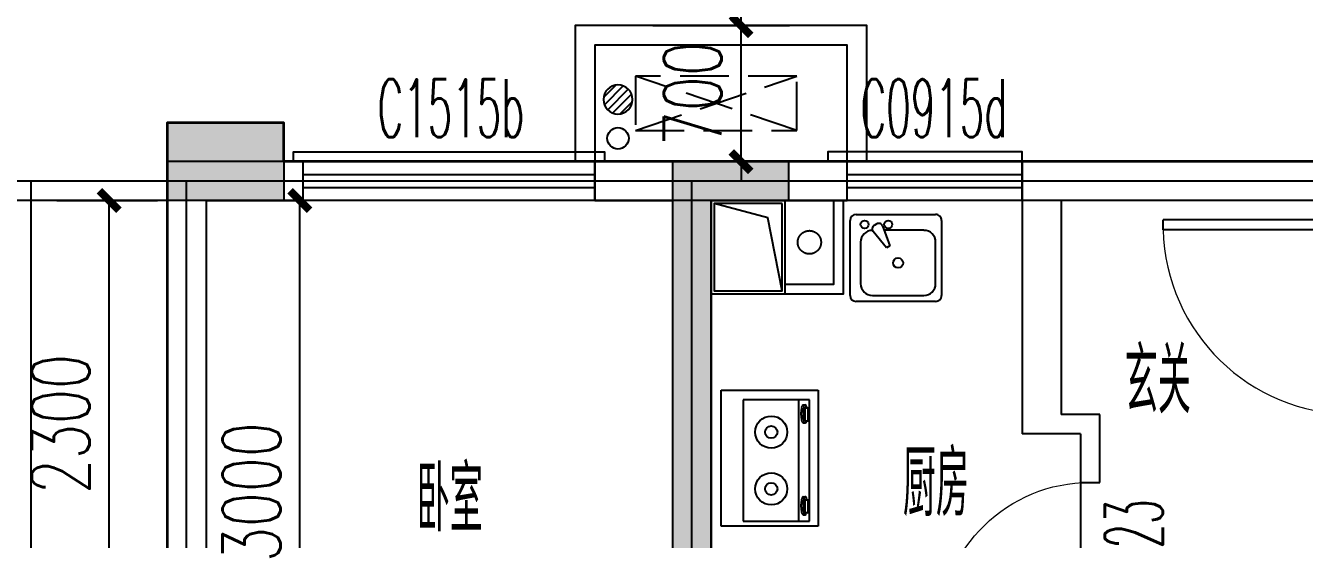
# Model space of a CAD drawing. Extents: x -59851 to 653804, y -249523 to 437614.
# Drawn here: x -16943 to -10361, y -102838 to -100194 of the extents above; entities that cross this region are included whole.
import ezdxf

# ---------------------------------------------------------------- set-up
doc = ezdxf.new("R2010")
doc.units = 0
doc.header["$LTSCALE"] = 1000
doc.header["$MEASUREMENT"] = 0
for name, pattern in [('CONTINOUS', [0]), ('DASH', [0.35, 0.25, -0.1]), ('PS', [3200, 1500, -200, 1500])]:
    doc.linetypes.add(name, pattern=pattern)
doc.layers.add('33计全面积外廓线', color=21, linetype='Continuous', lineweight=35)
for name, color, linetype in [('_S-空调立管', 7, 'Continuous'), ('A-Lvtry（卫生间）', 5, 'Continuous'), ('A-Lvtry（厨房）', 5, 'CONTINOUS'), ('A-烟气道', 105, 'Continuous'), ('A-空调室外机', 5, 'DASH'), ('A-第三道尺寸线', 105, 'Continuous'), ('A-线脚看线', 9, 'Continuous'), ('DOTE', 16, 'Continuous'), ('NL', 5, 'Continuous'), ('PS', 6, 'PS'), ('PUB_HATCH', 8, 'Continuous'), ('PUB_TEXT', 7, 'Continuous'), ('WALL', 2, 'Continuous'), ('WINDOW', 4, 'Continuous'), ('WINDOW_TEXT', 7, 'Continuous'), ('剪力墙', 6, 'Continuous'), ('栏杆', 142, 'Continuous')]:
    doc.layers.add(name, color=color, linetype=linetype)
doc.layers.add('A-area(算全面积)', color=21, linetype='Continuous', plot=False)
doc.layers.add('A-area(算半面积)', color=23, linetype='Continuous', plot=False)
doc.styles.add('_TCH_DIM_T3', font='SIMPLEX.shx', dxfattribs={"width": 0.705882, "bigfont": 'GBCBIG.shx'})
doc.styles.add('_TCH_WINDOW', font='SIMPLEX.shx', dxfattribs={"width": 0.7, "height": 3.5, "bigfont": 'GBCBIG.shx'})
doc.styles.get("Standard").update_dxf_attribs({"font": 'gbenor.shx', "width": 0.7, "bigfont": 'gbcbig.shx'})
doc.dimstyles.new('_TCH_ARCH&&100', dxfattribs={"dimtxt": 297.5, "dimasz": 100, "dimexe": 250, "dimexo": 300, "dimgap": 100, "dimtad": 1, "dimdec": 0, "dimzin": 0, "dimdsep": 46, "dimtxsty": '_TCH_DIM_T3', "dimblk": 'ARCHTICK', "dimcen": 0.09, "dimclrt": 7, "dimazin": 2, "dimtfac": 1, "dimtdec": 0, "dimtix": 1, "dimtmove": 2, "dimatfit": 3, "dimfxl": 0, "dimtolj": 1, "dimtzin": 0, "dimarcsym": 0})

# ---------------------------------------------------------------- blocks, each defined once
blk = doc.blocks.new('18fjlq0329')
at = {"layer": 'PUB_HATCH'}
for points in [[(-16213.7, -20344.5), (-15613.7, -20344.5), (-15613.7, -20744.5), (-16213.7, -20744.5)], [(-13013.7, -23644.5), (-13413.7, -23644.5), (-13413.7, -20744.5), (-13013.7, -20744.5), (-13013.7, -20544.5), (-13613.7, -20544.5), (-13613.7, -23844.5), (-13413.7, -23844.5), (-13013.7, -23844.5)]]:
    blk.add_hatch(color=256, dxfattribs=at).paths.add_polyline_path(points)
at = {"layer": '剪力墙'}
for points in [[(-16213.7, -20344.5), (-15613.7, -20344.5), (-15613.7, -20744.5), (-16213.7, -20744.5)], [(-13013.7, -23644.5), (-13413.7, -23644.5), (-13413.7, -20744.5), (-13013.7, -20744.5), (-13013.7, -20544.5), (-13613.7, -20544.5), (-13613.7, -23844.5), (-13413.7, -23844.5), (-13013.7, -23844.5)]]:
    blk.add_lwpolyline(points, close=True, dxfattribs=at)
blk.add_lwpolyline([(-16013.7, -20744.5), (-16013.7, -20744.5)], dxfattribs=at)
blk = doc.blocks.new('zhouxianssceng0329')
at = {"layer": 'DOTE'}
for p, q in [((-3313.7, 143398.2), (-44988.6, 143398.2)), ((-16913.7, 132089.9), (-16913.7, 143398.2)), ((-16113.7, 132089.9), (-16113.7, 143398.2)), ((-13513.7, 132089.9), (-13513.7, 143398.2)), ((5501.3, 143298.2), (-44988.6, 143298.2))]:
    blk.add_line(p, q, dxfattribs=at)
blk = doc.blocks.new('zhenzheng1417hxt0329')
at = {"layer": 'A-area(算全面积)'}
blk.add_lwpolyline([(-17613.7, 20870.7), (-17613.7, 13970.7), (-16213.7, 13970.7), (-16213.5, 17270.6), (-15613.7, 17270.7), (-15613.7, 17070.7), (-5513.7, 17070.7), (-5513.7, 20870.7)], close=True, dxfattribs=at)
blk = doc.blocks.new('188xj0329')
at = {"layer": 'A-线脚看线'}
for points in [[(-15563.7, -25166.7), (-15563.7, -25116.7), (-13963.7, -25116.7), (-13963.7, -25166.7)], [(-11813.6, -25166.7), (-11813.6, -25116.7), (-12813.6, -25116.7), (-12813.6, -25166.7)]]:
    blk.add_lwpolyline(points, dxfattribs=at)
blk = doc.blocks.new('_LV13')
at = {"color": 0}
for p, q in [((-0.071, 0.495), (-0.495, 0.071)), ((0.183, 0.465), (-0.465, -0.183)), ((0.354, 0.354), (-0.354, -0.354)), ((0.465, 0.183), (-0.183, -0.465)), ((0.495, -0.071), (0.071, -0.495))]:
    blk.add_line(p, q, dxfattribs=at)
blk.add_circle((0, 0), 0.5)
blk = doc.blocks.new('jfdsjjkjkh')
at = {"layer": '_S-空调立管'}
blk.add_lwpolyline([(-13893.7, 146763.3, -1), (-13893.7, 146653.3, -1)], format="xyb", close=True, dxfattribs=at)
at = {"layer": 'NL', "ltscale": 0.5, "extrusion": (0, 0, -1), "xscale": 150, "yscale": 150, "zscale": -150, "rotation": 90}
blk.add_blockref('_LV13', (13893.7, 146908.3), dxfattribs=at)
blk = doc.blocks.new('t4')
at = {"layer": 'A-Lvtry（卫生间）'}
for p, q in [((3876514.8, 2551819.5), (3876514.8, 2552229.1)), ((3876545.3, 2552259.6), (3876931.4, 2552259.6)), ((3876819.6, 2552205.6), (3876606.3, 2552205.6)), ((3876961.9, 2552229.1), (3876961.9, 2551819.5)), ((3876545.3, 2552144.6), (3876545.3, 2551880.5)), ((3876790.3, 2552072.2), (3876875.1, 2552142)), ((3876913.8, 2552122.3), (3876905.6, 2552136.5)), ((3876800.4, 2552054.6), (3876790.3, 2552072.2)), ((3876903.3, 2552093.1), (3876800.4, 2552054.6)), ((3876880.6, 2551880.5), (3876880.6, 2552084.6)), ((3876606.3, 2551819.5), (3876819.6, 2551819.5)), ((3876931.4, 2551789), (3876545.3, 2551789))]:
    blk.add_line(p, q, dxfattribs=at)
for centre, major_axis, start_param, end_param in [((3876545.3, 2552229.1), (-21.6, 21.6), -0.785398, 0.785398), ((3876606.3, 2552144.6), (-43.1, 43.1), -0.785398, 0.785398), ((3876819.6, 2552144.6), (43.1, 43.1), 5.497787, 7.068583), ((3876911.1, 2552185.3), (-14.4, 14.4), 4.712389, 10.995574), ((3876931.4, 2552229.1), (-21.6, 21.6), 3.926991, 5.497787), ((3876888, 2552126.3), (14.4, 14.4), 6.021386, 7.757331), ((3876911.1, 2552063.4), (14.4, 14.4), 6.283185283893945, 12.56637059107353), ((3876896.2, 2552112.2), (-14.4, 14.4), 2.714645, 4.45059), ((3876713, 2552012.6), (18, 18), 6.283185283897186, 12.56637059107677), ((3876606.3, 2551880.5), (-43.1, 43.1), 0.785398, 2.356194), ((3876819.6, 2551880.5), (-43.1, 43.1), 2.356194, 3.926991), ((3876545.3, 2551819.5), (21.6, 21.6), 2.356194, 3.926991), ((3876931.4, 2551819.5), (-21.6, 21.6), 2.356194, 3.926991)]:
    blk.add_ellipse(centre, major_axis=major_axis, ratio=1, start_param=start_param, end_param=end_param, dxfattribs=at)
blk = doc.blocks.new('zt1')
at = {"layer": 'A-Lvtry（卫生间）', "linetype": 'Continuous'}
for p, q in [((-700, 0), (0, 0)), ((-700, -500), (-700, 0)), ((0, 0), (0, -500)), ((0, -500), (-700, -500))]:
    blk.add_line(p, q, dxfattribs=at)
at = {"layer": 'A-Lvtry（卫生间）'}
for p, q in [((-673.5, -113.1), (-673.5, -455.5)), ((-50.7, -113.1), (-673.5, -113.1)), ((-50.7, -455.5), (-50.7, -113.1)), ((-673.5, -399.8), (-50.7, -399.8)), ((-673.5, -455.5), (-50.7, -455.5)), ((-640.9, -422.1), (-640.8, -433.8)), ((-565.7, -431.5), (-630.4, -431.5)), ((-630.4, -431.5), (-630.4, -448.2)), ((-630.4, -448.2), (-565.7, -448.2)), ((-565.7, -448.2), (-565.7, -431.5)), ((-549.1, -423.2), (-549.1, -433.7)), ((-167.9, -422.1), (-167.8, -433.8)), ((-157.4, -431.5), (-157.4, -448.2)), ((-92.7, -431.5), (-157.4, -431.5)), ((-157.4, -448.2), (-92.7, -448.2)), ((-92.7, -448.2), (-92.7, -431.5)), ((-76.1, -423.2), (-76.1, -433.7))]:
    blk.add_line(p, q, dxfattribs=at)
for points in [[(-549.1, -423.2, 0.259034), (-551, -419.8, 0.076276), (-562.5, -414.9, 0.036515), (-576.1, -412.4, 0.026615), (-594.9, -411.4, 0.026615), (-613.8, -412.4, 0.036515), (-627.3, -414.9, 0.076276), (-638.9, -419.8, 0.259034), (-640.8, -423.2, 0.078462), (-640.6, -424.5, 0.056762)], [(-549.1, -433.7, 0.259034), (-551, -430.3, 0.076276), (-562.5, -425.4, 0.036515), (-576.1, -422.9, 0.026615), (-594.9, -421.9, 0.026615), (-613.8, -422.9, 0.036515), (-627.3, -425.4, 0.076276), (-638.9, -430.3, 0.259034), (-640.8, -433.7, 0.259034), (-638.9, -437.2, 0.056762), (-630.4, -441.2, 0.036515)], [(-565.7, -442.9, 0.008736), (-562.5, -442.1, 0.076276), (-551, -437.2, 0.259034), (-549.1, -433.7, 0.259034)], [(-76.1, -423.2, 0.259034), (-78, -419.8, 0.076276), (-89.5, -414.9, 0.036515), (-103.1, -412.4, 0.026615), (-121.9, -411.4, 0.026615), (-140.8, -412.4, 0.036515), (-154.3, -414.9, 0.076276), (-165.9, -419.8, 0.259034), (-167.8, -423.2, 0.078462), (-167.6, -424.5, 0.056762)], [(-76.1, -433.7, 0.259034), (-78, -430.3, 0.076276), (-89.5, -425.4, 0.036515), (-103.1, -422.9, 0.026615), (-121.9, -421.9, 0.026615), (-140.8, -422.9, 0.036515), (-154.3, -425.4, 0.076276), (-165.9, -430.3, 0.259034), (-167.8, -433.7, 0.259034), (-165.9, -437.2, 0.056762), (-157.4, -441.2, 0.036515)], [(-92.7, -442.9, 0.008736), (-89.5, -442.1, 0.076276), (-78, -437.2, 0.259034), (-76.1, -433.7, 0.259034)]]:
    blk.add_lwpolyline(points, format="xyb", dxfattribs=at)
at = {"layer": 'A-Lvtry（卫生间）', "linetype": 'Continuous'}
for centre, radius in [((-508.4, -258.5), 82.5), ((-215.8, -258.5), 82.5), ((-508.4, -258.5), 31.6), ((-215.8, -258.5), 31.6)]:
    blk.add_circle(centre, radius, dxfattribs=at)
at = {"layer": 'A-Lvtry（卫生间）', "width": 0.8, "flags": 9}
for tag in ['YSIZE', 'XSIZE']:
    blk.add_attdef(tag, (-350, 0), '', height=0.5, dxfattribs=at)
blk = doc.blocks.new('ktswaj')
at = {"linetype": 'DASH'}
blk.add_lwpolyline([(15990.1, 179082.6), (15990.1, 178253.3), (16268.4, 178253.3), (16268.4, 179082.6)], close=True, dxfattribs=at)
for points in [[(15990.1, 179082.6), (16268.4, 178253.3)], [(15990.1, 178253.3), (16268.4, 179082.6)]]:
    blk.add_lwpolyline(points, dxfattribs=at)
blk = doc.blocks.new('_ArchTick')
at = {"color": 0, "linetype": 'ByBlock', "const_width": 0.4}
blk.add_lwpolyline([(-0.5, -0.5), (0.5, 0.5)], dxfattribs=at)
blk = doc.blocks.new('*D853')
at = {"layer": 'A-第三道尺寸线', "color": 0, "lineweight": -2, "transparency": 16777216}
for p, q in [((-15206.7, -101094.3), (-15780.9, -101094.3)), ((-15530.9, -104094.3), (-15530.9, -101094.3)), ((-15206.7, -104094.3), (-15780.9, -104094.3))]:
    blk.add_line(p, q, dxfattribs=at)
at = {"layer": 'Defpoints', "color": 0, "transparency": 16777216}
for p in [(-15530.9, -101094.3), (-14906.7, -101094.3), (-14906.7, -104094.3)]:
    blk.add_point(p, dxfattribs=at)
at = {"layer": 'A-第三道尺寸线', "color": 0, "lineweight": -2, "transparency": 16777216, "xscale": 100, "yscale": 100, "zscale": 100}
for p, rotation in [((-15530.9, -101094.3), 90), ((-15530.9, -104094.3), 270)]:
    blk.add_blockref('_ArchTick', p, dxfattribs=dict(at, rotation=rotation))
at = {"layer": 'A-第三道尺寸线', "color": 7, "transparency": 16777216, "insert": (-15779.7, -102594.3), "char_height": 297.5, "attachment_point": 5, "rotation": 90, "style": '_TCH_DIM_T3'}
blk.add_mtext('\\A1;3000', dxfattribs=at)
blk = doc.blocks.new('*D1147')
at = {"layer": 'A-第三道尺寸线', "color": 0, "lineweight": -2, "transparency": 16777216}
for p, q in [((-13260.2, -100194.3), (-13260.2, -100094.3)), ((-13713.7, -100194.3), (-13010.2, -100194.3)), ((-13260.2, -100894.3), (-13260.2, -100194.3)), ((-13713.7, -100894.3), (-13010.2, -100894.3)), ((-13260.2, -100894.3), (-13260.2, -100994.3))]:
    blk.add_line(p, q, dxfattribs=at)
at = {"layer": 'Defpoints', "color": 0, "transparency": 16777216}
for p in [(-14013.7, -100194.3), (-13260.2, -100194.3), (-14013.7, -100894.3)]:
    blk.add_point(p, dxfattribs=at)
at = {"layer": 'A-第三道尺寸线', "color": 0, "lineweight": -2, "transparency": 16777216, "xscale": 100, "yscale": 100, "zscale": 100}
for p, rotation in [((-13260.2, -100194.3), 270), ((-13260.2, -100894.3), 90)]:
    blk.add_blockref('_ArchTick', p, dxfattribs=dict(at, rotation=rotation))
at = {"layer": 'A-第三道尺寸线', "color": 7, "transparency": 16777216, "insert": (-13508.9, -100544.3), "char_height": 297.5, "attachment_point": 5, "rotation": 90, "style": '_TCH_DIM_T3'}
blk.add_mtext('\\A1;700', dxfattribs=at)
blk = doc.blocks.new('*D1703')
at = {"layer": 'A-第三道尺寸线', "color": 0, "lineweight": -2, "transparency": 16777216}
for p, q in [((-16781.5, -101094.3), (-16262.9, -101094.3)), ((-16512.9, -103394.3), (-16512.9, -101094.3)), ((-16781.5, -103394.3), (-16262.9, -103394.3))]:
    blk.add_line(p, q, dxfattribs=at)
at = {"layer": 'Defpoints', "color": 0, "transparency": 16777216}
for p in [(-17081.5, -101094.3), (-16512.9, -101094.3), (-17081.5, -103394.3)]:
    blk.add_point(p, dxfattribs=at)
at = {"layer": 'A-第三道尺寸线', "color": 0, "lineweight": -2, "transparency": 16777216, "xscale": 100, "yscale": 100, "zscale": 100}
for p, rotation in [((-16512.9, -101094.3), 90), ((-16512.9, -103394.3), 270)]:
    blk.add_blockref('_ArchTick', p, dxfattribs=dict(at, rotation=rotation))
at = {"layer": 'A-第三道尺寸线', "color": 7, "transparency": 16777216, "insert": (-16761.7, -102244.3), "char_height": 297.5, "attachment_point": 5, "rotation": 90, "style": '_TCH_DIM_T3'}
blk.add_mtext('\\A1;2300', dxfattribs=at)
blk = doc.blocks.new('$DorLib2D$00000001')
for p, q in [((0.45, 0.975), (0.5, 0.975)), ((0.45, 0), (0.45, 0.975)), ((0.5, 0), (0.5, 0.975)), ((0.5, 0), (0.45, 0))]:
    blk.add_line(p, q)
at = {"lineweight": 13}
blk.add_arc((0.475, 0), 0.975, 91.46928, 180, dxfattribs=at)
blk = doc.blocks.new('$TCHSYS$WIN2D')
for p, q in [((-0.5, 0.5), (0.5, 0.5)), ((-0.5, 0.5), (-0.5, -0.5)), ((0.5, 0.5), (0.5, -0.5)), ((0.5, 0.1667), (-0.5, 0.1667)), ((0.5, -0.1667), (-0.5, -0.1667)), ((-0.5, -0.5), (0.5, -0.5))]:
    blk.add_line(p, q)

msp = doc.modelspace()

# ---------------------------------------------------------------- linework, layer by layer
at = {"layer": '33计全面积外廓线'}
msp.add_lwpolyline([(-20113.7, -95694.3), (-16513.7, -95694.3), (-16513.7, -95294.3), (-8013.7, -95294.3), (-8013.7, -95694.3), (-4113.7, -95694.3), (-4113.7, -101094.3), (-4113.7, -101094.3), (-4113.7, -102394.3), (-10013.7, -102394.3), (-10013.7, -100894.3), (-15613.7, -100894.3), (-15613.7, -100694.3), (-16213.7, -100694.3), (-16213.7, -103994.3), (-17613.7, -103994.3)], dxfattribs=at)
at = {"layer": 'A-烟气道'}
for points in [[(-13033.7, -101094.3), (-13413.7, -101094.3), (-13413.7, -101574.3), (-13033.7, -101574.3)], [(-13048.7, -101109.3), (-13398.7, -101109.3), (-13398.7, -101559.3), (-13048.7, -101559.3)]]:
    msp.add_lwpolyline(points, close=True, dxfattribs=at)
msp.add_lwpolyline([(-13048.7, -101559.3), (-13122.1, -101183.4), (-13398.7, -101109.3)], dxfattribs=at)
at = {"layer": 'PS', "ltscale": 0.5}
msp.add_circle((-12908.7, -101309.3), 60, dxfattribs=at)
at = {"layer": 'WALL'}
for p, q in [((-15513.7, -100894.3), (-16213.7, -100894.3)), ((-16213.7, -100894.3), (-16213.7, -103994.3)), ((-15513.7, -101094.3), (-15513.7, -100894.3)), ((-13513.7, -100894.3), (-14013.7, -100894.3)), ((-14013.7, -100894.3), (-14013.7, -101094.3)), ((-12713.7, -100894.3), (-13513.7, -100894.3)), ((-12713.7, -101094.3), (-12713.7, -100894.3)), ((-11713.7, -100894.3), (-11813.7, -100894.3)), ((-11813.7, -100894.3), (-11813.7, -101094.3)), ((-10013.7, -100894.3), (-11713.7, -100894.3)), ((-16013.7, -101094.3), (-15513.7, -101094.3)), ((-16013.7, -101094.3), (-16013.7, -104094.3)), ((-14013.7, -101094.3), (-13613.7, -101094.3)), ((-13613.7, -101094.3), (-13613.7, -104094.3)), ((-13413.7, -101094.3), (-13413.7, -104094.3)), ((-13413.7, -101094.3), (-12713.7, -101094.3)), ((-11813.7, -101094.3), (-11813.7, -102294.3)), ((-11613.7, -101094.3), (-11613.7, -102194.3)), ((-10213.7, -101094.3), (-11613.7, -101094.3)), ((-11413.7, -102194.3), (-11613.7, -102194.3)), ((-11413.7, -102544.3), (-11413.7, -102194.3)), ((-11513.7, -102294.3), (-11813.7, -102294.3)), ((-11513.7, -102294.3), (-11513.7, -102544.3)), ((-11513.7, -102544.3), (-11413.7, -102544.3))]:
    msp.add_line(p, q, dxfattribs=at)
for points in [[(-13033.7, -101574.3), (-12733.7, -101574.3), (-12733.7, -101094.3)], [(-13033.7, -101524.3), (-12783.7, -101524.3), (-12783.7, -101094.3)]]:
    msp.add_lwpolyline(points, dxfattribs=at)
at = {"layer": 'WINDOW'}
msp.add_line((-11513.7, -102544.3), (-11513.7, -103344.3), dxfattribs=at)
at = {"layer": '栏杆'}
for points in [[(-12613.7, -100894.3), (-12613.7, -100194.3), (-14113.7, -100194.3), (-14113.7, -100894.3)], [(-12713.7, -100894.3), (-12713.7, -100294.3), (-14013.7, -100294.3), (-14013.7, -100894.3)]]:
    msp.add_lwpolyline(points, dxfattribs=at)

# ---------------------------------------------------------------- block references
for name, p in [('zhouxianssceng0329', (0, -244392.5)), ('188xj0329', (0, -75727.5)), ('18fjlq0329', (0, -80349.7)), ('zhenzheng1417hxt0329', (0, -117964.9))]:
    msp.add_blockref(name, p)
at = {"layer": 'A-area(算半面积)'}
msp.add_blockref('jfdsjjkjkh', (0, -247482.6), dxfattribs=at)
at = {"layer": 'A-Lvtry（厨房）', "rotation": 90}
msp.add_blockref('t4', (2539560.7, -3978128.2), dxfattribs=at)
at = {"layer": 'A-Lvtry（厨房）', "extrusion": (-1.08889e-08, 3.92285e-11, 1), "rotation": 90.00000133402129}
msp.add_blockref('zt1', (-13363.4, -102069.7, 0), dxfattribs=at)
at = {"layer": 'A-空调室外机', "rotation": 90}
msp.add_blockref('ktswaj', (165279.2, -116723.5), dxfattribs=at)
at = {"layer": 'WINDOW'}
ref = msp.add_blockref('$TCHSYS$WIN2D', (-14763.7, -100994.3), dxfattribs=dict(at, xscale=1500, yscale=200, zscale=1500, rotation=180))
ref.add_attrib('A', 'C1515b', (-15131.2, -100768), dxfattribs={"layer": 'WINDOW_TEXT', "height": 297.5, "style": '_TCH_WINDOW', "width": 0.494118})
ref = msp.add_blockref('$TCHSYS$WIN2D', (-12263.7, -100994.3), dxfattribs=dict(at, xscale=900, yscale=200, zscale=900, rotation=180))
ref.add_attrib('A', 'C0915d', (-12645.2, -100768), dxfattribs={"layer": 'WINDOW_TEXT', "height": 297.5, "style": '_TCH_WINDOW', "width": 0.494118})
ref = msp.add_blockref('$DorLib2D$00000001', (-10113.7, -101694.3), dxfattribs=dict(at, xscale=-1000, yscale=-1000, zscale=-1000, rotation=270))
ref.add_attrib('A', 'FDM1023', (-9690, -102159.8), dxfattribs={"layer": 'WINDOW_TEXT', "height": 297.5, "rotation": 90, "style": '_TCH_WINDOW', "width": 0.494118})
ref = msp.add_blockref('$DorLib2D$00000001', (-11463.7, -102944.3), dxfattribs=dict(at, xscale=800, yscale=-800, zscale=800, rotation=270))
ref.add_attrib('A', 'M0823', (-11090, -103287.3), dxfattribs={"layer": 'WINDOW_TEXT', "height": 297.5, "rotation": 90, "style": '_TCH_WINDOW', "width": 0.494118})

# ---------------------------------------------------------------- texts
at = {"layer": 'PUB_TEXT', "width": 0.7}
for s, p in [('玄关', (-11285.6, -102190.1)), ('厨房', (-12427.4, -102718.3)), ('卧室', (-14929.6, -102798.2))]:
    msp.add_text(s, height=337.59, dxfattribs=at).set_placement(p)

# ---------------------------------------------------------------- dimensions: what is measured, and where the dimension line sits
at = {"layer": 'A-第三道尺寸线'}
for p1, p2, distance, picture, middle in [((-14013.7, -100894.3), (-14013.7, -100194.3), -753.5, '*D1147', (-13508.9, -100544.3)), ((-17081.5, -103394.3), (-17081.5, -101094.3), -568.5, '*D1703', (-16761.7, -102244.3)), ((-14906.7, -104094.3), (-14906.7, -101094.3), 624.2, '*D853', (-15779.7, -102594.3))]:
    dim = msp.add_aligned_dim(p1=p1, p2=p2, distance=distance, dimstyle='_TCH_ARCH&&100', dxfattribs=at)
    dim.commit()
    dim.dimension.update_dxf_attribs({"geometry": picture, "text_midpoint": middle})

doc.saveas('drawing.dxf')
